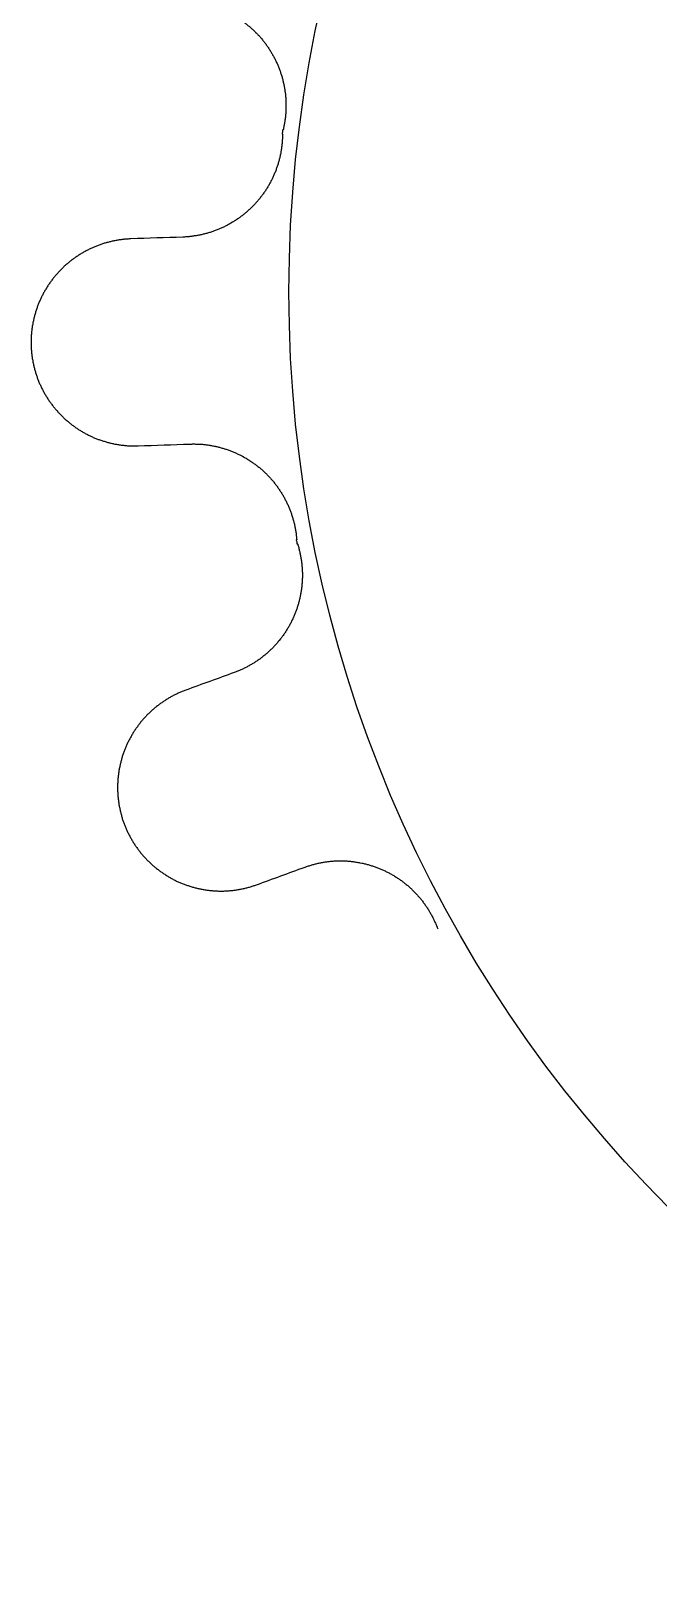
# Model space of a CAD drawing. Header units: inches. Extents: x -422 to 301, y 482 to 1125.
# Drawn here: x 251.6 to 256.47, y 678.06 to 690.13 of the extents above; entities that cross this region are included whole.
import ezdxf

# ---------------------------------------------------------------- set-up
doc = ezdxf.new("R2010")
doc.units = ezdxf.units.IN
doc.header["$LTSCALE"] = 1.21
doc.header["$MEASUREMENT"] = 0
doc.layers.add('剖面线层', color=2, linetype='CONTINUOUS', lineweight=25)

msp = doc.modelspace()

# ---------------------------------------------------------------- linework, layer by layer
at = {"layer": '剖面线层', "color": 1, "linetype": 'Continuous', "lineweight": 25}
for p, q in [((253.163, 688.649), (253.15, 688.642)), ((253.663, 686.169), (253.663, 686.167)), ((253.527, 685.404), (253.525, 685.402)), ((253.536, 685.415), (253.527, 685.404)), ((254.155, 683.678), (254.169, 683.675)), ((254.747, 683.19), (254.752, 683.177))]:
    msp.add_line(p, q, dxfattribs=at)
at = {"layer": '剖面线层', "color": 1, "linetype": 'Continuous', "lineweight": 25, "flags": 128}
msp.add_lwpolyline([(254.128, 683.683), (254.138, 683.681), (254.138, 683.681), (254.141, 683.68), (254.141, 683.68)], dxfattribs=at)
at = {"layer": '剖面线层', "color": 1}
msp.add_circle((263.647, 688.11), 10.045, dxfattribs=at)
at = {"layer": '剖面线层', "color": 1, "linetype": 'Continuous', "lineweight": 25}
for points, knots in [([(253.869, 691.869), (253.866, 691.868), (253.861, 691.867), (253.856, 691.866), (253.85, 691.864), (253.841, 691.862), (253.828, 691.859), (253.815, 691.856), (253.801, 691.854), (253.787, 691.852), (253.773, 691.849), (253.759, 691.848), (253.745, 691.846), (253.731, 691.845), (253.717, 691.844), (253.703, 691.843), (253.689, 691.842), (253.675, 691.842), (253.661, 691.842), (253.647, 691.842), (253.633, 691.842), (253.619, 691.843), (253.605, 691.844), (253.591, 691.845), (253.577, 691.846), (253.563, 691.848), (253.55, 691.849), (253.536, 691.852), (253.522, 691.854), (253.508, 691.856), (253.494, 691.859), (253.481, 691.862), (253.467, 691.865), (253.453, 691.869), (253.315, 691.908), (253.178, 691.948), (253.04, 691.987), (253.027, 691.991), (253.013, 691.994), (252.999, 691.997), (252.985, 692), (252.972, 692.003), (252.958, 692.005), (252.944, 692.007), (252.93, 692.009), (252.916, 692.01), (252.902, 692.012), (252.888, 692.013), (252.874, 692.014), (252.86, 692.014), (252.846, 692.015), (252.832, 692.015), (252.818, 692.015), (252.804, 692.014), (252.79, 692.014), (252.776, 692.013), (252.762, 692.012), (252.748, 692.01), (252.734, 692.009), (252.72, 692.007), (252.706, 692.005), (252.693, 692.003), (252.679, 692), (252.665, 691.997), (252.651, 691.994), (252.638, 691.991), (252.624, 691.987), (252.611, 691.984), (252.597, 691.98), (252.584, 691.975), (252.57, 691.971), (252.557, 691.966), (252.544, 691.961), (252.531, 691.956), (252.518, 691.951), (252.505, 691.945), (252.492, 691.939), (252.48, 691.933), (252.467, 691.927), (252.455, 691.921), (252.442, 691.914), (252.43, 691.907), (252.418, 691.9), (252.406, 691.893), (252.394, 691.885), (252.383, 691.877), (252.371, 691.869), (252.36, 691.861), (252.348, 691.853), (252.337, 691.844), (252.326, 691.836), (252.315, 691.827), (252.305, 691.818), (252.294, 691.808), (252.284, 691.799), (252.274, 691.789), (252.264, 691.779), (252.254, 691.769), (252.244, 691.759), (252.235, 691.749), (252.226, 691.738), (252.216, 691.728), (252.208, 691.717), (252.199, 691.706), (252.19, 691.695), (252.182, 691.683), (252.174, 691.672), (252.166, 691.66), (252.158, 691.649), (252.151, 691.637), (252.143, 691.625), (252.136, 691.613), (252.129, 691.601), (252.123, 691.588), (252.116, 691.576), (252.11, 691.563), (252.104, 691.551), (252.098, 691.538), (252.092, 691.525), (252.087, 691.512), (252.082, 691.499), (252.077, 691.486), (252.072, 691.473), (252.068, 691.459), (252.064, 691.446), (252.06, 691.433), (252.056, 691.419), (252.052, 691.405), (252.049, 691.392), (252.046, 691.378), (252.043, 691.364), (252.041, 691.351), (252.038, 691.337), (252.036, 691.323), (252.034, 691.309), (252.033, 691.295), (252.031, 691.281), (252.03, 691.267), (252.03, 691.253), (252.029, 691.239), (252.029, 691.225), (252.028, 691.211), (252.029, 691.197), (252.029, 691.183), (252.03, 691.169), (252.03, 691.155), (252.031, 691.141), (252.033, 691.127), (252.034, 691.113), (252.036, 691.099), (252.038, 691.085), (252.041, 691.071), (252.043, 691.058), (252.046, 691.044), (252.049, 691.03), (252.052, 691.017), (252.056, 691.003), (252.06, 690.99), (252.064, 690.976), (252.068, 690.963), (252.072, 690.949), (252.077, 690.936), (252.082, 690.923), (252.087, 690.91), (252.092, 690.897), (252.098, 690.884), (252.104, 690.871), (252.11, 690.859), (252.116, 690.846), (252.123, 690.834), (252.129, 690.821), (252.136, 690.809), (252.143, 690.797), (252.151, 690.785), (252.158, 690.773), (252.166, 690.762), (252.174, 690.75), (252.182, 690.739), (252.19, 690.727), (252.199, 690.716), (252.208, 690.705), (252.216, 690.694), (252.226, 690.684), (252.235, 690.673), (252.244, 690.663), (252.254, 690.653), (252.264, 690.643), (252.274, 690.633), (252.284, 690.623), (252.294, 690.614), (252.305, 690.605), (252.315, 690.595), (252.326, 690.586), (252.337, 690.578), (252.348, 690.569), (252.36, 690.561), (252.371, 690.553), (252.383, 690.545), (252.394, 690.537), (252.406, 690.529), (252.418, 690.522), (252.43, 690.515), (252.442, 690.508), (252.455, 690.502), (252.467, 690.495), (252.48, 690.489), (252.492, 690.483), (252.505, 690.477), (252.518, 690.471), (252.531, 690.466), (252.544, 690.461), (252.557, 690.456), (252.57, 690.451), (252.584, 690.447), (252.597, 690.442), (252.735, 690.403), (252.873, 690.363), (253.01, 690.324), (253.024, 690.32), (253.037, 690.315), (253.05, 690.31), (253.063, 690.306), (253.076, 690.3), (253.089, 690.295), (253.102, 690.289), (253.115, 690.284), (253.128, 690.278), (253.14, 690.271), (253.153, 690.265), (253.165, 690.258), (253.177, 690.251), (253.189, 690.244), (253.201, 690.237), (253.213, 690.229), (253.225, 690.222), (253.236, 690.214), (253.248, 690.205), (253.259, 690.197), (253.27, 690.189), (253.281, 690.18), (253.292, 690.171), (253.303, 690.162), (253.313, 690.152), (253.323, 690.143), (253.33, 690.137), (253.334, 690.133)], [0, 0, 0, 0, 0.002715, 0.003375, 0.004051, 0.006756, 0.010123, 0.013517, 0.01688, 0.020252, 0.023635, 0.027009, 0.030376, 0.033756, 0.037131, 0.040502, 0.043889, 0.047255, 0.050639, 0.054004, 0.057389, 0.060757, 0.064128, 0.067503, 0.070884, 0.07425, 0.077625, 0.081007, 0.084379, 0.087762, 0.091136, 0.094504, 0.097884, 0.101259, 0.104631, 0.201311, 0.204683, 0.208058, 0.211439, 0.214825, 0.218199, 0.221563, 0.224935, 0.228317, 0.231692, 0.235059, 0.238439, 0.241814, 0.245185, 0.248572, 0.251938, 0.255322, 0.258687, 0.262072, 0.26544, 0.268811, 0.272186, 0.275566, 0.278933, 0.282308, 0.28569, 0.289062, 0.292445, 0.295819, 0.299187, 0.302567, 0.305942, 0.309314, 0.312682, 0.316067, 0.319433, 0.322817, 0.326183, 0.329569, 0.332939, 0.336313, 0.339692, 0.343057, 0.346446, 0.349807, 0.353193, 0.356569, 0.359938, 0.363316, 0.366688, 0.37007, 0.373432, 0.376805, 0.380191, 0.383559, 0.38694, 0.390319, 0.393684, 0.397063, 0.400442, 0.40381, 0.407191, 0.410562, 0.413935, 0.417311, 0.420691, 0.424061, 0.427436, 0.430816, 0.434187, 0.437564, 0.440935, 0.444312, 0.447683, 0.451061, 0.454433, 0.457813, 0.461188, 0.464561, 0.467939, 0.471315, 0.474689, 0.47806, 0.481439, 0.484807, 0.488183, 0.491564, 0.494937, 0.498309, 0.501688, 0.505059, 0.508436, 0.511811, 0.515185, 0.518559, 0.521936, 0.525311, 0.528686, 0.532059, 0.535434, 0.538801, 0.542182, 0.545556, 0.548927, 0.552315, 0.55568, 0.559065, 0.562429, 0.565814, 0.569183, 0.572554, 0.575928, 0.579309, 0.582676, 0.58607, 0.589431, 0.592804, 0.596187, 0.599562, 0.602931, 0.606308, 0.609685, 0.613058, 0.616424, 0.619812, 0.623175, 0.626557, 0.629929, 0.633315, 0.63668, 0.640057, 0.643432, 0.646797, 0.650187, 0.653552, 0.656935, 0.660312, 0.663684, 0.667061, 0.670435, 0.673813, 0.677193, 0.680562, 0.683935, 0.6873, 0.690685, 0.694065, 0.697425, 0.700808, 0.704189, 0.707554, 0.710931, 0.714309, 0.717673, 0.721054, 0.724438, 0.727798, 0.731177, 0.734563, 0.737928, 0.741316, 0.744685, 0.748048, 0.751427, 0.754801, 0.758177, 0.76155, 0.764927, 0.76831, 0.771675, 0.775065, 0.778429, 0.781805, 0.785182, 0.788554, 0.79194, 0.795305, 0.798687, 0.802051, 0.805439, 0.808804, 0.905489, 0.908873, 0.912242, 0.915624, 0.918988, 0.922371, 0.925739, 0.929112, 0.932489, 0.935864, 0.939246, 0.942619, 0.946, 0.949366, 0.952743, 0.956116, 0.959492, 0.962856, 0.966245, 0.969625, 0.972994, 0.976367, 0.979747, 0.983117, 0.986497, 0.989871, 0.993241, 0.996621, 1, 1, 1, 1]), ([(253.363, 690.103), (253.366, 690.1), (253.373, 690.093), (253.382, 690.083), (253.391, 690.072), (253.4, 690.061), (253.409, 690.05), (253.417, 690.039), (253.426, 690.028), (253.434, 690.016), (253.442, 690.005), (253.449, 689.993), (253.457, 689.981), (253.464, 689.969), (253.471, 689.957), (253.478, 689.945), (253.485, 689.933), (253.491, 689.92), (253.498, 689.908), (253.504, 689.895), (253.509, 689.882), (253.515, 689.869), (253.521, 689.856), (253.526, 689.843), (253.531, 689.83), (253.535, 689.817), (253.54, 689.804), (253.544, 689.79), (253.548, 689.777), (253.552, 689.763), (253.555, 689.75), (253.558, 689.736), (253.561, 689.722), (253.564, 689.709), (253.567, 689.695), (253.569, 689.681), (253.571, 689.667), (253.573, 689.653), (253.575, 689.639), (253.576, 689.625), (253.577, 689.611), (253.578, 689.597), (253.579, 689.583), (253.579, 689.569), (253.579, 689.555), (253.579, 689.541), (253.579, 689.527), (253.578, 689.513), (253.577, 689.499), (253.576, 689.485), (253.575, 689.471), (253.573, 689.457), (253.571, 689.443), (253.569, 689.43), (253.567, 689.416), (253.564, 689.402), (253.562, 689.388), (253.557, 689.378), (253.56, 689.364), (253.551, 689.367), (253.553, 689.359), (253.552, 689.355), (253.552, 689.349), (253.55, 689.344), (253.55, 689.34), (253.547, 689.333), (253.556, 689.334), (253.55, 689.32), (253.552, 689.31), (253.551, 689.295), (253.55, 689.282), (253.549, 689.268), (253.548, 689.254), (253.546, 689.24), (253.544, 689.226), (253.542, 689.212), (253.54, 689.198), (253.538, 689.184), (253.535, 689.17), (253.532, 689.157), (253.528, 689.143), (253.525, 689.13), (253.521, 689.116), (253.517, 689.103), (253.513, 689.089), (253.508, 689.076), (253.504, 689.063), (253.499, 689.05), (253.494, 689.036), (253.488, 689.024), (253.483, 689.011), (253.477, 688.998), (253.471, 688.985), (253.465, 688.973), (253.458, 688.96), (253.451, 688.948), (253.445, 688.936), (253.437, 688.924), (253.43, 688.912), (253.423, 688.9), (253.415, 688.888), (253.407, 688.877), (253.399, 688.865), (253.391, 688.854), (253.382, 688.843), (253.373, 688.832), (253.364, 688.821), (253.355, 688.81), (253.346, 688.8), (253.336, 688.789), (253.327, 688.779), (253.317, 688.769), (253.307, 688.759), (253.297, 688.75), (253.286, 688.74), (253.276, 688.731), (253.265, 688.722), (253.254, 688.713), (253.243, 688.704), (253.232, 688.696), (253.221, 688.687), (253.21, 688.679), (253.198, 688.671), (253.19, 688.666), (253.186, 688.664)], [0, 0, 0, 0, 0.008618, 0.017243, 0.025808, 0.034423, 0.043052, 0.051629, 0.060226, 0.068815, 0.077429, 0.086069, 0.094643, 0.103275, 0.111847, 0.120456, 0.129036, 0.137656, 0.146253, 0.154874, 0.163478, 0.172086, 0.180682, 0.189314, 0.197893, 0.206514, 0.215087, 0.223676, 0.232316, 0.240902, 0.24951, 0.25813, 0.266706, 0.275309, 0.283933, 0.292531, 0.301105, 0.309702, 0.318335, 0.326952, 0.335557, 0.344148, 0.352734, 0.361362, 0.369939, 0.378566, 0.387145, 0.39578, 0.404371, 0.412976, 0.421544, 0.430177, 0.438773, 0.447397, 0.455995, 0.46457, 0.473173, 0.481797, 0.487333, 0.490095, 0.491821, 0.498675, 0.500006, 0.501333, 0.508233, 0.509967, 0.512729, 0.51825, 0.52688, 0.535463, 0.544057, 0.552662, 0.561279, 0.569858, 0.578461, 0.587084, 0.595682, 0.604297, 0.6129, 0.621487, 0.630106, 0.638702, 0.647301, 0.655894, 0.664516, 0.673104, 0.681725, 0.690304, 0.698936, 0.707532, 0.71612, 0.724744, 0.733321, 0.741962, 0.750516, 0.759163, 0.767771, 0.776344, 0.78495, 0.79355, 0.802163, 0.810736, 0.819354, 0.827961, 0.836569, 0.845168, 0.853745, 0.862379, 0.870972, 0.879589, 0.888166, 0.89681, 0.905385, 0.913997, 0.922579, 0.931204, 0.939806, 0.948421, 0.957012, 0.965629, 0.974225, 0.982815, 0.991428, 1, 1, 1, 1]), ([(253.334, 690.133), (253.337, 690.13), (253.341, 690.126), (253.347, 690.119), (253.353, 690.114), (253.359, 690.107), (253.362, 690.104), (253.363, 690.103)], [0, 0, 0, 0, 0.332847, 0.399158, 0.667064, 0.93369, 1, 1, 1, 1]), ([(253.186, 688.664), (253.186, 688.663), (253.182, 688.661), (253.174, 688.656), (253.167, 688.652), (253.163, 688.649), (253.163, 688.649)], [0, 0, 0, 0, 0.10173, 0.502277, 0.902219, 1, 1, 1, 1]), ([(253.15, 688.642), (253.146, 688.639), (253.138, 688.635), (253.126, 688.628), (253.113, 688.621), (253.101, 688.615), (253.088, 688.609), (253.075, 688.603), (253.063, 688.598), (253.05, 688.592), (253.037, 688.587), (253.023, 688.582), (253.01, 688.578), (252.997, 688.573), (252.984, 688.569), (252.97, 688.565), (252.957, 688.561), (252.943, 688.558), (252.929, 688.555), (252.916, 688.551), (252.902, 688.549), (252.888, 688.546), (252.874, 688.544), (252.86, 688.542), (252.847, 688.54), (252.833, 688.538), (252.819, 688.537), (252.805, 688.536), (252.791, 688.535), (252.647, 688.529), (252.504, 688.526), (252.361, 688.52), (252.347, 688.519), (252.333, 688.518), (252.319, 688.516), (252.305, 688.515), (252.291, 688.513), (252.277, 688.511), (252.264, 688.509), (252.25, 688.506), (252.236, 688.503), (252.222, 688.5), (252.209, 688.497), (252.195, 688.493), (252.182, 688.49), (252.168, 688.486), (252.155, 688.482), (252.142, 688.477), (252.128, 688.472), (252.115, 688.468), (252.102, 688.462), (252.089, 688.457), (252.076, 688.451), (252.064, 688.446), (252.051, 688.44), (252.038, 688.433), (252.026, 688.427), (252.014, 688.42), (252.001, 688.413), (251.989, 688.406), (251.977, 688.399), (251.965, 688.391), (251.954, 688.383), (251.942, 688.376), (251.931, 688.367), (251.919, 688.359), (251.908, 688.351), (251.897, 688.342), (251.886, 688.333), (251.876, 688.324), (251.865, 688.315), (251.855, 688.305), (251.845, 688.295), (251.835, 688.286), (251.825, 688.276), (251.815, 688.265), (251.806, 688.255), (251.797, 688.245), (251.787, 688.234), (251.779, 688.223), (251.77, 688.212), (251.761, 688.201), (251.753, 688.19), (251.745, 688.178), (251.737, 688.167), (251.729, 688.155), (251.722, 688.143), (251.714, 688.131), (251.707, 688.119), (251.7, 688.107), (251.694, 688.095), (251.687, 688.082), (251.681, 688.07), (251.675, 688.057), (251.669, 688.044), (251.663, 688.031), (251.658, 688.018), (251.653, 688.005), (251.648, 687.992), (251.643, 687.979), (251.639, 687.966), (251.635, 687.952), (251.631, 687.939), (251.627, 687.925), (251.623, 687.912), (251.62, 687.898), (251.617, 687.884), (251.614, 687.871), (251.612, 687.857), (251.609, 687.843), (251.607, 687.829), (251.605, 687.815), (251.604, 687.801), (251.602, 687.787), (251.601, 687.773), (251.601, 687.759), (251.6, 687.745), (251.6, 687.731), (251.599, 687.717), (251.6, 687.703), (251.6, 687.689), (251.601, 687.675), (251.601, 687.661), (251.602, 687.647), (251.604, 687.633), (251.605, 687.619), (251.607, 687.605), (251.609, 687.592), (251.612, 687.578), (251.614, 687.564), (251.617, 687.55), (251.62, 687.536), (251.623, 687.523), (251.627, 687.509), (251.631, 687.496), (251.635, 687.482), (251.639, 687.469), (251.643, 687.456), (251.648, 687.442), (251.653, 687.429), (251.658, 687.416), (251.663, 687.403), (251.669, 687.39), (251.675, 687.378), (251.681, 687.365), (251.687, 687.352), (251.694, 687.34), (251.7, 687.328), (251.707, 687.315), (251.714, 687.303), (251.722, 687.291), (251.729, 687.28), (251.737, 687.268), (251.745, 687.256), (251.753, 687.245), (251.761, 687.234), (251.77, 687.222), (251.779, 687.211), (251.787, 687.201), (251.797, 687.19), (251.806, 687.179), (251.815, 687.169), (251.825, 687.159), (251.835, 687.149), (251.845, 687.139), (251.855, 687.129), (251.865, 687.12), (251.876, 687.111), (251.887, 687.102), (251.897, 687.093), (251.908, 687.084), (251.919, 687.075), (251.931, 687.067), (251.942, 687.059), (251.954, 687.051), (251.965, 687.043), (251.977, 687.036), (251.989, 687.028), (252.001, 687.021), (252.013, 687.014), (252.026, 687.008), (252.038, 687.001), (252.051, 686.995), (252.063, 686.989), (252.076, 686.983), (252.089, 686.977), (252.102, 686.972), (252.115, 686.967), (252.128, 686.962), (252.141, 686.957), (252.155, 686.953), (252.168, 686.949), (252.182, 686.945), (252.195, 686.941), (252.209, 686.937), (252.222, 686.934), (252.236, 686.931), (252.25, 686.928), (252.264, 686.926), (252.277, 686.923), (252.291, 686.921), (252.305, 686.92), (252.319, 686.918), (252.333, 686.917), (252.347, 686.915), (252.361, 686.915), (252.375, 686.914), (252.389, 686.914), (252.403, 686.914), (252.417, 686.914), (252.56, 686.917), (252.704, 686.925), (252.847, 686.928), (252.861, 686.929), (252.875, 686.928), (252.889, 686.928), (252.903, 686.928), (252.917, 686.927), (252.931, 686.926), (252.945, 686.924), (252.959, 686.923), (252.973, 686.921), (252.987, 686.919), (253, 686.916), (253.014, 686.914), (253.028, 686.911), (253.042, 686.908), (253.055, 686.905), (253.069, 686.901), (253.082, 686.897), (253.096, 686.894), (253.109, 686.889), (253.122, 686.885), (253.136, 686.88), (253.149, 686.875), (253.162, 686.87), (253.175, 686.865), (253.188, 686.859), (253.2, 686.853), (253.213, 686.847), (253.225, 686.842), (253.233, 686.837), (253.238, 686.835), (253.243, 686.832), (253.251, 686.827), (253.263, 686.821), (253.275, 686.814), (253.287, 686.806), (253.299, 686.799), (253.31, 686.791), (253.322, 686.783), (253.333, 686.775), (253.344, 686.767), (253.356, 686.758), (253.367, 686.749), (253.377, 686.741), (253.388, 686.732), (253.399, 686.722), (253.409, 686.713), (253.419, 686.703), (253.429, 686.693), (253.439, 686.683), (253.449, 686.673), (253.458, 686.663), (253.467, 686.652), (253.477, 686.642), (253.485, 686.631), (253.494, 686.62), (253.503, 686.609), (253.511, 686.597), (253.519, 686.586), (253.527, 686.574), (253.535, 686.563), (253.542, 686.551), (253.55, 686.539), (253.557, 686.527), (253.564, 686.515), (253.57, 686.502), (253.577, 686.49), (253.583, 686.477), (253.589, 686.465), (253.595, 686.452), (253.601, 686.439), (253.606, 686.426), (253.611, 686.413), (253.616, 686.4), (253.621, 686.387), (253.625, 686.373), (253.629, 686.36), (253.633, 686.346), (253.637, 686.333), (253.641, 686.319), (253.644, 686.306), (253.647, 686.292), (253.65, 686.278), (253.652, 686.265), (253.655, 686.251), (253.657, 686.237), (253.658, 686.223), (253.66, 686.209), (253.66, 686.198), (253.665, 686.186), (253.66, 686.185), (253.658, 686.184)], [0, 0, 0, 0, 0.002833, 0.005656, 0.008492, 0.011321, 0.014158, 0.016974, 0.019807, 0.022644, 0.025469, 0.028313, 0.031134, 0.033971, 0.036797, 0.03962, 0.042465, 0.045297, 0.048114, 0.050955, 0.053786, 0.056608, 0.059434, 0.062272, 0.065103, 0.067927, 0.070763, 0.073593, 0.076421, 0.079262, 0.160359, 0.163184, 0.166011, 0.168843, 0.171678, 0.174501, 0.177332, 0.180169, 0.182998, 0.185836, 0.188664, 0.191489, 0.194325, 0.197158, 0.199983, 0.20281, 0.205647, 0.208473, 0.21131, 0.214133, 0.216973, 0.219802, 0.222628, 0.225465, 0.228287, 0.231131, 0.233946, 0.236791, 0.239623, 0.242444, 0.245276, 0.248106, 0.250949, 0.253761, 0.256609, 0.259438, 0.262261, 0.26509, 0.267925, 0.270754, 0.273581, 0.276417, 0.27925, 0.282083, 0.284904, 0.287738, 0.290574, 0.2934, 0.29623, 0.299065, 0.301892, 0.304727, 0.307556, 0.310382, 0.313217, 0.316051, 0.318881, 0.321712, 0.324541, 0.327374, 0.330197, 0.333034, 0.335863, 0.338699, 0.34153, 0.344363, 0.347191, 0.350016, 0.352854, 0.355676, 0.358512, 0.361339, 0.364177, 0.367006, 0.369839, 0.372656, 0.375497, 0.378328, 0.381149, 0.383995, 0.386814, 0.389644, 0.392485, 0.395304, 0.398135, 0.400979, 0.403804, 0.406627, 0.409465, 0.412288, 0.415127, 0.417952, 0.42078, 0.42361, 0.426445, 0.429286, 0.432117, 0.434936, 0.437765, 0.440602, 0.443433, 0.446259, 0.449091, 0.451924, 0.454753, 0.457592, 0.460418, 0.463254, 0.466076, 0.468914, 0.471739, 0.474567, 0.4774, 0.480231, 0.483068, 0.485896, 0.488733, 0.491556, 0.494389, 0.497218, 0.50005, 0.50288, 0.505714, 0.508548, 0.511374, 0.514203, 0.517038, 0.519865, 0.5227, 0.52553, 0.528356, 0.531192, 0.534026, 0.536847, 0.53968, 0.542502, 0.545338, 0.548176, 0.550994, 0.553829, 0.556669, 0.559491, 0.56232, 0.565159, 0.56798, 0.570823, 0.573645, 0.576485, 0.579305, 0.582138, 0.584976, 0.587798, 0.590641, 0.593463, 0.596294, 0.599127, 0.601955, 0.604795, 0.607618, 0.610455, 0.613276, 0.616118, 0.618945, 0.62177, 0.624603, 0.627439, 0.630261, 0.633092, 0.63593, 0.638759, 0.641596, 0.644425, 0.647249, 0.650085, 0.652916, 0.655743, 0.658568, 0.661407, 0.66423, 0.667068, 0.669891, 0.750989, 0.753828, 0.756651, 0.759489, 0.762312, 0.765153, 0.767981, 0.770811, 0.773647, 0.776471, 0.779302, 0.782137, 0.784966, 0.787788, 0.790619, 0.79346, 0.796277, 0.799109, 0.801954, 0.804777, 0.807604, 0.81044, 0.813261, 0.816099, 0.818925, 0.821768, 0.824601, 0.827417, 0.830253, 0.833082, 0.835353, 0.835919, 0.836485, 0.838742, 0.841575, 0.844418, 0.847236, 0.850079, 0.8529, 0.855734, 0.858561, 0.861389, 0.864224, 0.867051, 0.869886, 0.872717, 0.875555, 0.878378, 0.881212, 0.884034, 0.886878, 0.8897, 0.892536, 0.895363, 0.898192, 0.901027, 0.903856, 0.906689, 0.909508, 0.912343, 0.915178, 0.918012, 0.920842, 0.923673, 0.926494, 0.929327, 0.932172, 0.934987, 0.93783, 0.940652, 0.94349, 0.946316, 0.949144, 0.951985, 0.954807, 0.957644, 0.96047, 0.963307, 0.966135, 0.96896, 0.971792, 0.974629, 0.977454, 0.980282, 0.983119, 0.985948, 0.988786, 0.991617, 0.994439, 0.997275, 0.999081, 1, 1, 1, 1]), ([(253.238, 686.835), (253.241, 686.833), (253.246, 686.831), (253.25, 686.828), (253.25, 686.828)], [0, 0, 0, 0, 0.801909, 1, 1, 1, 1]), ([(253.664, 686.153), (253.666, 686.153), (253.671, 686.154), (253.671, 686.142), (253.676, 686.132), (253.679, 686.117), (253.682, 686.104), (253.686, 686.09), (253.689, 686.077), (253.691, 686.063), (253.694, 686.049), (253.696, 686.035), (253.699, 686.021), (253.7, 686.008), (253.702, 685.994), (253.703, 685.98), (253.704, 685.966), (253.705, 685.952), (253.706, 685.938), (253.706, 685.924), (253.706, 685.91), (253.706, 685.896), (253.706, 685.882), (253.705, 685.868), (253.704, 685.854), (253.703, 685.84), (253.702, 685.826), (253.7, 685.812), (253.699, 685.798), (253.696, 685.784), (253.694, 685.77), (253.691, 685.756), (253.689, 685.743), (253.686, 685.729), (253.682, 685.715), (253.679, 685.702), (253.675, 685.688), (253.671, 685.675), (253.667, 685.661), (253.663, 685.648), (253.658, 685.635), (253.653, 685.622), (253.648, 685.609), (253.642, 685.596), (253.637, 685.583), (253.631, 685.57), (253.625, 685.557), (253.619, 685.545), (253.612, 685.532), (253.606, 685.52), (253.599, 685.508), (253.592, 685.496), (253.584, 685.484), (253.577, 685.472), (253.569, 685.46), (253.561, 685.449), (253.553, 685.437), (253.544, 685.426), (253.539, 685.419), (253.536, 685.415)], [0, 0, 0, 0, 0.005737, 0.017231, 0.035079, 0.053011, 0.07089, 0.088694, 0.106628, 0.124478, 0.142289, 0.160248, 0.178057, 0.195925, 0.213845, 0.231642, 0.249514, 0.26746, 0.285293, 0.303114, 0.321031, 0.338846, 0.35677, 0.374603, 0.392446, 0.410318, 0.428217, 0.446137, 0.464005, 0.481814, 0.499672, 0.517584, 0.535434, 0.553268, 0.571172, 0.589051, 0.606884, 0.624829, 0.642639, 0.660575, 0.678385, 0.696299, 0.714132, 0.731985, 0.749825, 0.767737, 0.785643, 0.803499, 0.821357, 0.839227, 0.857107, 0.874912, 0.892787, 0.910651, 0.928596, 0.946429, 0.964329, 0.982185, 1, 1, 1, 1]), ([(253.658, 686.184), (253.658, 686.184), (253.66, 686.179), (253.662, 686.174), (253.663, 686.17), (253.663, 686.169)], [0, 0, 0, 0, 0.17429, 0.863435, 1, 1, 1, 1]), ([(253.663, 686.167), (253.663, 686.166), (253.664, 686.161), (253.664, 686.157), (253.664, 686.153)], [0, 0, 0, 0, 0.201065, 1, 1, 1, 1]), ([(253.518, 685.393), (253.518, 685.392), (253.515, 685.389), (253.509, 685.382), (253.5, 685.372), (253.49, 685.361), (253.481, 685.351), (253.471, 685.341), (253.461, 685.332), (253.451, 685.322), (253.44, 685.312), (253.43, 685.303), (253.419, 685.294), (253.408, 685.285), (253.397, 685.276), (253.386, 685.268), (253.375, 685.259), (253.364, 685.251), (253.352, 685.243), (253.34, 685.236), (253.328, 685.228), (253.317, 685.221), (253.304, 685.214), (253.292, 685.207), (253.28, 685.2), (253.268, 685.194), (253.255, 685.187), (253.242, 685.181), (253.229, 685.175), (253.217, 685.17), (253.204, 685.164), (253.191, 685.159), (253.056, 685.11), (252.921, 685.062), (252.787, 685.012), (252.774, 685.007), (252.761, 685.002), (252.748, 684.996), (252.735, 684.99), (252.722, 684.984), (252.71, 684.978), (252.697, 684.972), (252.685, 684.965), (252.673, 684.958), (252.661, 684.951), (252.649, 684.943), (252.637, 684.936), (252.625, 684.928), (252.614, 684.92), (252.602, 684.912), (252.591, 684.904), (252.58, 684.895), (252.569, 684.886), (252.558, 684.878), (252.548, 684.868), (252.537, 684.859), (252.527, 684.85), (252.516, 684.84), (252.507, 684.83), (252.497, 684.82), (252.487, 684.81), (252.478, 684.8), (252.468, 684.789), (252.459, 684.778), (252.45, 684.768), (252.441, 684.757), (252.433, 684.745), (252.425, 684.734), (252.416, 684.723), (252.409, 684.711), (252.401, 684.7), (252.393, 684.688), (252.386, 684.676), (252.379, 684.664), (252.372, 684.651), (252.365, 684.639), (252.359, 684.627), (252.352, 684.614), (252.346, 684.602), (252.341, 684.589), (252.335, 684.576), (252.33, 684.563), (252.324, 684.55), (252.32, 684.537), (252.315, 684.523), (252.31, 684.51), (252.306, 684.497), (252.302, 684.483), (252.299, 684.47), (252.295, 684.456), (252.292, 684.443), (252.289, 684.429), (252.286, 684.415), (252.283, 684.401), (252.281, 684.388), (252.279, 684.374), (252.277, 684.36), (252.276, 684.346), (252.274, 684.332), (252.273, 684.318), (252.272, 684.304), (252.272, 684.29), (252.271, 684.276), (252.271, 684.262), (252.271, 684.248), (252.272, 684.234), (252.272, 684.22), (252.273, 684.206), (252.274, 684.192), (252.276, 684.178), (252.277, 684.164), (252.279, 684.15), (252.281, 684.136), (252.283, 684.122), (252.286, 684.109), (252.289, 684.095), (252.292, 684.081), (252.295, 684.067), (252.299, 684.054), (252.302, 684.04), (252.306, 684.027), (252.31, 684.013), (252.315, 684), (252.32, 683.987), (252.324, 683.974), (252.33, 683.961), (252.335, 683.948), (252.341, 683.935), (252.346, 683.922), (252.352, 683.91), (252.359, 683.897), (252.365, 683.885), (252.372, 683.872), (252.379, 683.86), (252.386, 683.848), (252.393, 683.836), (252.401, 683.824), (252.409, 683.812), (252.416, 683.801), (252.425, 683.789), (252.433, 683.778), (252.442, 683.767), (252.45, 683.756), (252.459, 683.745), (252.468, 683.735), (252.478, 683.724), (252.487, 683.714), (252.497, 683.704), (252.506, 683.694), (252.516, 683.684), (252.527, 683.674), (252.537, 683.665), (252.547, 683.655), (252.558, 683.646), (252.569, 683.637), (252.58, 683.629), (252.591, 683.62), (252.602, 683.612), (252.614, 683.604), (252.625, 683.596), (252.637, 683.588), (252.649, 683.58), (252.661, 683.573), (252.673, 683.566), (252.685, 683.559), (252.697, 683.552), (252.71, 683.546), (252.722, 683.539), (252.735, 683.533), (252.748, 683.528), (252.761, 683.522), (252.774, 683.517), (252.787, 683.512), (252.8, 683.507), (252.813, 683.502), (252.826, 683.498), (252.84, 683.493), (252.853, 683.489), (252.867, 683.486), (252.88, 683.482), (252.894, 683.479), (252.908, 683.476), (252.921, 683.473), (252.935, 683.47), (252.949, 683.468), (252.963, 683.466), (252.977, 683.464), (252.991, 683.463), (253.005, 683.461), (253.019, 683.46), (253.033, 683.459), (253.047, 683.459), (253.061, 683.458), (253.075, 683.458), (253.089, 683.458), (253.103, 683.459), (253.117, 683.459), (253.131, 683.46), (253.145, 683.461), (253.159, 683.463), (253.173, 683.464), (253.187, 683.466), (253.201, 683.468), (253.214, 683.47), (253.228, 683.473), (253.242, 683.476), (253.256, 683.479), (253.269, 683.482), (253.283, 683.486), (253.296, 683.489), (253.31, 683.493), (253.323, 683.498), (253.336, 683.502), (253.471, 683.55), (253.606, 683.6), (253.74, 683.649), (253.754, 683.653), (253.767, 683.657), (253.781, 683.661), (253.794, 683.665), (253.808, 683.669), (253.821, 683.672), (253.835, 683.675), (253.849, 683.678), (253.863, 683.68), (253.876, 683.683), (253.89, 683.685), (253.904, 683.687), (253.918, 683.688), (253.932, 683.69), (253.946, 683.691), (253.96, 683.692), (253.974, 683.692), (253.988, 683.693), (254.002, 683.693), (254.016, 683.693), (254.03, 683.692), (254.044, 683.692), (254.058, 683.691), (254.072, 683.69), (254.086, 683.688), (254.1, 683.687), (254.114, 683.685), (254.123, 683.683), (254.128, 683.683)], [0, 0, 0, 0, 0.000671, 0.003373, 0.006744, 0.010124, 0.013503, 0.01688, 0.020244, 0.023623, 0.027004, 0.030373, 0.033748, 0.037127, 0.040498, 0.043878, 0.047251, 0.05062, 0.053999, 0.057389, 0.060753, 0.064139, 0.067502, 0.070879, 0.074245, 0.077627, 0.081, 0.084382, 0.087757, 0.091134, 0.094507, 0.097875, 0.101258, 0.197937, 0.201321, 0.204689, 0.208062, 0.211431, 0.214814, 0.218196, 0.221569, 0.224942, 0.228317, 0.231695, 0.235057, 0.238434, 0.241808, 0.245187, 0.248566, 0.251947, 0.255308, 0.2587, 0.262058, 0.265438, 0.268825, 0.272182, 0.275563, 0.278941, 0.282319, 0.285683, 0.289061, 0.292442, 0.295811, 0.299186, 0.302566, 0.305936, 0.309317, 0.312689, 0.316059, 0.319438, 0.322811, 0.326192, 0.329561, 0.332941, 0.336318, 0.339684, 0.343066, 0.346439, 0.349821, 0.353179, 0.356574, 0.359946, 0.363314, 0.366698, 0.370061, 0.373449, 0.376813, 0.380184, 0.383571, 0.386948, 0.390311, 0.393694, 0.397069, 0.400434, 0.403807, 0.40719, 0.410562, 0.413949, 0.41731, 0.420686, 0.424056, 0.427444, 0.43081, 0.434194, 0.437559, 0.440944, 0.444312, 0.447682, 0.451058, 0.454439, 0.457826, 0.461198, 0.464562, 0.467935, 0.471318, 0.474693, 0.478058, 0.481439, 0.484816, 0.488185, 0.491574, 0.494938, 0.498307, 0.50169, 0.505073, 0.508442, 0.511814, 0.515191, 0.518566, 0.521948, 0.525321, 0.528703, 0.532069, 0.535446, 0.538809, 0.542195, 0.545559, 0.548949, 0.552328, 0.555698, 0.55907, 0.562435, 0.56582, 0.5692, 0.57256, 0.575944, 0.579312, 0.58269, 0.586067, 0.589431, 0.59281, 0.596191, 0.59956, 0.602935, 0.606315, 0.609685, 0.613065, 0.616438, 0.619807, 0.623187, 0.626576, 0.62994, 0.633316, 0.636689, 0.640066, 0.643432, 0.646814, 0.650187, 0.653569, 0.656944, 0.660321, 0.663693, 0.667062, 0.670445, 0.673809, 0.677191, 0.680561, 0.683945, 0.687318, 0.690695, 0.694077, 0.697441, 0.700816, 0.7042, 0.707573, 0.710934, 0.714308, 0.717695, 0.721057, 0.724431, 0.727822, 0.73119, 0.734575, 0.73794, 0.741324, 0.74469, 0.748058, 0.751449, 0.754823, 0.758185, 0.761572, 0.764946, 0.768307, 0.7717, 0.775064, 0.778439, 0.781822, 0.785185, 0.788562, 0.791936, 0.79532, 0.798689, 0.802071, 0.805435, 0.902132, 0.905502, 0.908884, 0.912248, 0.915637, 0.919011, 0.922383, 0.925746, 0.929133, 0.932509, 0.935869, 0.939261, 0.942625, 0.946, 0.949387, 0.952747, 0.956122, 0.959513, 0.96288, 0.966247, 0.969631, 0.972995, 0.976381, 0.979748, 0.98312, 0.986495, 0.989874, 0.993261, 0.996636, 1, 1, 1, 1]), ([(253.525, 685.402), (253.523, 685.399), (253.518, 685.392), (253.518, 685.393), (253.518, 685.393)], [0, 0, 0, 0, 0.47142, 1, 1, 1, 1]), ([(254.141, 683.68), (254.141, 683.68), (254.145, 683.68), (254.15, 683.679), (254.155, 683.678), (254.155, 683.678)], [0, 0, 0, 0, 0.038611, 0.810082, 1, 1, 1, 1]), ([(254.169, 683.675), (254.174, 683.674), (254.183, 683.672), (254.196, 683.669), (254.21, 683.665), (254.224, 683.661), (254.237, 683.657), (254.25, 683.653), (254.264, 683.649), (254.277, 683.644), (254.29, 683.639), (254.303, 683.634), (254.316, 683.629), (254.329, 683.623), (254.342, 683.617), (254.354, 683.611), (254.367, 683.605), (254.379, 683.599), (254.392, 683.592), (254.404, 683.585), (254.416, 683.578), (254.428, 683.571), (254.44, 683.563), (254.452, 683.555), (254.463, 683.547), (254.475, 683.539), (254.486, 683.531), (254.497, 683.522), (254.508, 683.514), (254.519, 683.505), (254.529, 683.496), (254.54, 683.486), (254.55, 683.477), (254.56, 683.467), (254.57, 683.457), (254.58, 683.447), (254.59, 683.437), (254.599, 683.427), (254.609, 683.416), (254.618, 683.406), (254.627, 683.395), (254.635, 683.384), (254.644, 683.373), (254.652, 683.361), (254.66, 683.35), (254.668, 683.338), (254.676, 683.327), (254.684, 683.315), (254.691, 683.303), (254.698, 683.291), (254.705, 683.279), (254.712, 683.266), (254.718, 683.254), (254.724, 683.241), (254.73, 683.229), (254.736, 683.216), (254.742, 683.203), (254.745, 683.194), (254.747, 683.19)], [0, 0, 0, 0, 0.017822, 0.035713, 0.053554, 0.071402, 0.089335, 0.107132, 0.125023, 0.142855, 0.160756, 0.178577, 0.196418, 0.214245, 0.232102, 0.25004, 0.267884, 0.285729, 0.303538, 0.321405, 0.339249, 0.357112, 0.374963, 0.39284, 0.410718, 0.428546, 0.446389, 0.464273, 0.482105, 0.499986, 0.517763, 0.535665, 0.553551, 0.571353, 0.589295, 0.607092, 0.624968, 0.642779, 0.660681, 0.678536, 0.696338, 0.71425, 0.732052, 0.749978, 0.767805, 0.785684, 0.803532, 0.821328, 0.839244, 0.857125, 0.874903, 0.892802, 0.910694, 0.928538, 0.94634, 0.964197, 0.982064, 1, 1, 1, 1]), ([(254.752, 683.177), (254.753, 683.176), (254.754, 683.172), (254.756, 683.167), (254.757, 683.164)], [0, 0, 0, 0, 0.201756, 1, 1, 1, 1])]:
    msp.add_open_spline(points, degree=3, knots=knots, dxfattribs=at)

doc.saveas('drawing.dxf')
